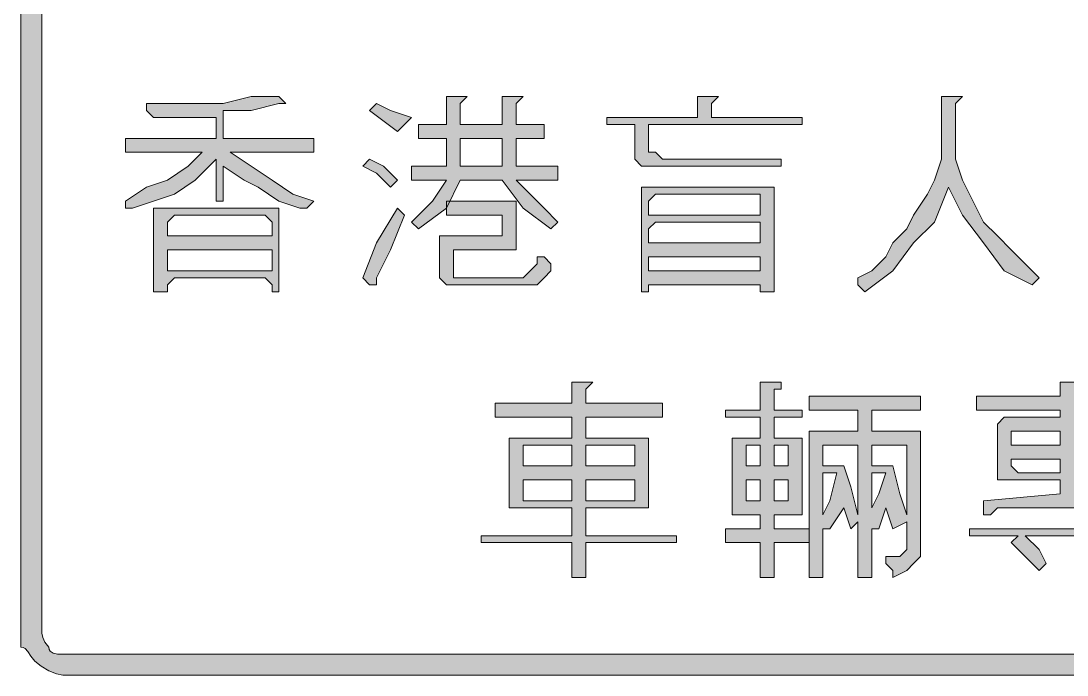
# Model space of a CAD drawing. Header units: metres. Extents: x 124 to 442, y 6 to 264.
# Drawn here: x 124.4 to 304.4, y 6 to 118.6 of the extents above; entities that cross this region are included whole.
import ezdxf

# ---------------------------------------------------------------- set-up
doc = ezdxf.new("R2010")
doc.units = ezdxf.units.M
doc.layers.add('FILL_BLACK_000000', color=7, linetype='Continuous', true_color=0x000000)

msp = doc.modelspace()

# ---------------------------------------------------------------- hatches: boundary and pattern name
at = {"layer": 'FILL_BLACK_000000', "true_color": 0x000000}
h = msp.add_hatch(color=7, dxfattribs=at)
h.dxf.hatch_style = 1
h.paths.add_polyline_path([(437.61, 263.25), (438.92, 262.48), (440.01, 261.6), (440.8, 261.1), (441.4, 260.49), (441.82, 259.81), (442.11, 259.05), (442.37, 257.38), (442.41, 255.6), (442.41, 14.4), (442.41, 13.2), (442.41, 10.8), (440.01, 8.4), (438.92, 7.52), (437.61, 6.75), (436.3, 6.21), (435.21, 6), (131.61, 6), (130.52, 6.21), (129.21, 6.75), (127.9, 7.52), (126.81, 8.4), (126.1, 9.28), (125.61, 10.05), (125.12, 10.59), (124.81, 10.75), (124.41, 10.8), (124.41, 14.4), (124.41, 255.6), (124.45, 257.38), (124.71, 259.05), (125, 259.81), (125.42, 260.49), (126.02, 261.1), (126.81, 261.6), (127.9, 262.48), (129.21, 263.25), (130.52, 263.79), (131.61, 264), (435.21, 264), (436.3, 263.79), (437.61, 263.25)])
h.paths.add_polyline_path([(128.52, 11.68), (129.21, 10.8), (129.26, 10.4), (129.42, 10.11), (129.96, 9.75), (130.73, 9.62), (131.61, 9.6), (435.21, 9.6), (436.09, 9.62), (436.86, 9.75), (437.4, 10.11), (437.56, 10.4), (437.61, 10.8), (438.3, 11.68), (438.66, 12.45), (438.81, 13.2), (438.81, 256.8), (438.75, 257.64), (438.58, 258.37), (438.3, 258.99), (437.91, 259.5), (437.4, 259.89), (436.78, 260.17), (436.05, 260.34), (435.21, 260.4), (131.61, 260.4), (130.73, 260.38), (129.96, 260.25), (129.42, 259.89), (129.26, 259.6), (129.21, 259.2), (128.81, 259.15), (128.52, 258.99), (128.16, 258.45), (128.03, 257.68), (128.01, 256.8), (128.01, 13.2), (128.16, 12.45), (128.52, 11.68)], flags=16)
h = msp.add_hatch(color=7, dxfattribs=at)
h.dxf.hatch_style = 1
h.paths.add_polyline_path([(167.61, 91.2), (171.21, 88.8), (174.81, 87.6), (173.61, 86.4), (172.41, 86.4), (168.81, 87.6), (165.21, 90), (162.81, 91.2), (159.21, 93.6), (159.21, 87.6), (158.01, 87.6), (158.01, 94.8), (154.41, 91.2), (150.81, 88.8), (147.21, 87.6), (143.61, 86.4), (142.41, 86.4), (142.41, 87.6), (146.01, 90), (149.61, 91.2), (153.21, 93.6), (155.61, 96), (142.41, 96), (142.41, 98.4), (158.01, 98.4), (158.01, 102), (152.01, 102), (147.21, 102), (146.01, 103.2), (146.01, 104.4), (147.21, 104.4), (153.21, 104.4), (159.21, 104.4), (164.01, 105.6), (168.81, 105.6), (170.01, 104.4), (168.81, 104.4), (164.01, 103.2), (159.21, 103.2), (159.21, 98.4), (174.81, 98.4), (174.81, 96), (160.41, 96), (164.01, 93.6), (167.61, 91.2)])
h = msp.add_hatch(color=7, dxfattribs=at)
h.dxf.hatch_style = 1
h.paths.add_polyline_path([(185.61, 104.4), (188.01, 103.2), (191.61, 102), (189.21, 99.6), (184.41, 103.2), (185.61, 104.4)])
h = msp.add_hatch(color=7, dxfattribs=at)
h.dxf.hatch_style = 1
h.paths.add_polyline_path([(191.61, 91.2), (191.61, 92.4), (191.61, 93.6), (197.61, 93.6), (197.61, 98.4), (192.81, 98.4), (192.81, 99.6), (192.81, 100.8), (197.61, 100.8), (197.61, 105.6), (198.81, 105.6), (200.01, 105.6), (201.21, 105.6), (200.01, 104.4), (200.01, 100.8), (201.21, 100.8), (207.21, 100.8), (207.21, 105.6), (209.61, 105.6), (210.81, 105.6), (209.61, 104.4), (209.61, 100.8), (214.41, 100.8), (214.41, 99.6), (214.41, 98.4), (209.61, 98.4), (209.61, 93.6), (216.81, 93.6), (216.81, 92.4), (216.81, 91.2), (209.61, 91.2), (210.81, 90), (213.21, 87.6), (214.41, 86.4), (216.81, 84), (215.61, 82.8), (210.81, 86.4), (207.21, 91.2), (200.01, 91.2), (197.61, 86.4), (192.81, 82.8), (191.61, 84), (195.21, 87.6), (197.61, 91.2), (191.61, 91.2)])
h.paths.add_polyline_path([(207.21, 98.4), (201.21, 98.4), (200.01, 98.4), (200.01, 93.6), (201.21, 93.6), (207.21, 93.6), (207.21, 98.4)], flags=16)
h = msp.add_hatch(color=7, dxfattribs=at)
h.dxf.hatch_style = 1
h.paths.add_polyline_path([(258.81, 100.8), (232.41, 100.8), (232.41, 99.6), (232.41, 97.2), (232.41, 96), (233.61, 96), (234.81, 94.8), (255.21, 94.8), (255.21, 93.6), (254.01, 93.6), (232.41, 93.6), (231.21, 93.6), (230.01, 94.8), (230.01, 96), (230.01, 99.6), (230.01, 100.8), (226.41, 100.8), (225.21, 100.8), (225.21, 102), (226.41, 102), (240.81, 102), (240.81, 105.6), (243.21, 105.6), (244.41, 105.6), (243.21, 104.4), (243.21, 102), (258.81, 102), (258.81, 100.8)])
h = msp.add_hatch(color=7, dxfattribs=at)
h.dxf.hatch_style = 1
h.paths.add_polyline_path([(281.61, 91.2), (282.81, 94.8), (282.81, 105.6), (285.21, 105.6), (286.41, 105.6), (285.21, 104.4), (285.21, 94.8), (286.41, 91.2), (287.61, 88.8), (288.81, 86.4), (290.01, 84), (292.41, 81.6), (294.81, 79.2), (297.21, 76.8), (299.61, 74.4), (298.41, 73.2), (293.61, 75.6), (290.01, 80.4), (286.41, 85.2), (284.01, 90), (281.61, 84), (278.01, 80.4), (274.41, 75.6), (269.61, 72), (268.41, 73.2), (268.41, 74.4), (270.81, 75.6), (273.21, 78), (274.41, 80.4), (276.81, 82.8), (278.01, 85.2), (280.41, 88.8), (281.61, 91.2)])
h = msp.add_hatch(color=7, dxfattribs=at)
h.dxf.hatch_style = 1
h.paths.add_polyline_path([(186.81, 93.6), (189.21, 91.2), (188.01, 90), (185.61, 92.4), (183.21, 93.6), (184.41, 94.8), (186.81, 93.6)])
h = msp.add_hatch(color=7, dxfattribs=at)
h.dxf.hatch_style = 1
h.paths.add_polyline_path([(233.61, 73.2), (232.41, 73.2), (232.41, 72), (231.21, 72), (231.21, 90), (254.01, 90), (254.01, 72), (251.61, 72), (251.61, 73.2), (233.61, 73.2)])
h.paths.add_polyline_path([(251.61, 75.6), (251.61, 78), (233.61, 78), (232.41, 78), (232.41, 75.6), (233.61, 75.6), (251.61, 75.6)], flags=16)
h.paths.add_polyline_path([(251.61, 84), (233.61, 84), (232.41, 82.8), (232.41, 80.4), (233.61, 80.4), (251.61, 80.4), (251.61, 82.8), (251.61, 84)], flags=16)
h.paths.add_polyline_path([(251.61, 87.6), (251.61, 88.8), (233.61, 88.8), (232.41, 87.6), (232.41, 85.2), (233.61, 85.2), (251.61, 85.2), (251.61, 87.6)], flags=16)
h = msp.add_hatch(color=7, dxfattribs=at)
h.dxf.hatch_style = 1
h.paths.add_polyline_path([(167.61, 73.2), (166.41, 74.4), (150.81, 74.4), (149.61, 73.2), (149.61, 72), (148.41, 72), (147.21, 72), (147.21, 86.4), (148.41, 86.4), (168.81, 86.4), (168.81, 72), (167.61, 72), (167.61, 73.2)])
h.paths.add_polyline_path([(150.81, 75.6), (166.41, 75.6), (167.61, 75.6), (167.61, 79.2), (166.41, 79.2), (150.81, 79.2), (149.61, 79.2), (149.61, 75.6), (150.81, 75.6)], flags=16)
h.paths.add_polyline_path([(167.61, 81.6), (167.61, 84), (166.41, 85.2), (150.81, 85.2), (149.61, 84), (149.61, 81.6), (150.81, 81.6), (166.41, 81.6), (167.61, 81.6)], flags=16)
h = msp.add_hatch(color=7, dxfattribs=at)
h.dxf.hatch_style = 1
h.paths.add_polyline_path([(189.21, 86.4), (190.41, 85.2), (188.01, 79.2), (185.61, 74.4), (185.61, 73.2), (184.41, 73.2), (183.21, 74.4), (185.61, 80.4), (189.21, 86.4)])
h = msp.add_hatch(color=7, dxfattribs=at)
h.dxf.hatch_style = 1
h.paths.add_polyline_path([(209.61, 86.4), (209.61, 79.2), (198.81, 79.2), (198.81, 75.6), (198.81, 74.4), (200.01, 74.4), (210.81, 74.4), (212.01, 75.6), (213.21, 76.8), (213.21, 78), (214.41, 78), (215.61, 76.8), (215.61, 75.6), (214.41, 74.4), (213.21, 73.2), (212.01, 73.2), (200.01, 73.2), (197.61, 73.2), (196.41, 74.4), (196.41, 75.6), (196.41, 80.4), (196.41, 81.6), (207.21, 81.6), (207.21, 85.2), (197.61, 85.2), (197.61, 86.4), (197.61, 87.6), (209.61, 87.6), (209.61, 86.4)])
h = msp.add_hatch(color=7, dxfattribs=at)
h.dxf.hatch_style = 1
h.paths.add_polyline_path([(204.81, 28.8), (203.61, 28.8), (203.61, 30), (204.81, 30), (219.21, 30), (219.21, 31.2), (219.21, 33.6), (219.21, 34.8), (208.41, 34.8), (208.41, 46.8), (219.21, 46.8), (219.21, 48), (219.21, 50.4), (206.01, 50.4), (206.01, 52.8), (219.21, 52.8), (219.21, 56.4), (221.61, 56.4), (222.81, 56.4), (221.61, 55.2), (221.61, 52.8), (234.81, 52.8), (234.81, 50.4), (221.61, 50.4), (221.61, 48), (221.61, 46.8), (232.41, 46.8), (232.41, 34.8), (221.61, 34.8), (221.61, 33.6), (221.61, 31.2), (221.61, 30), (237.21, 30), (237.21, 28.8), (221.61, 28.8), (221.61, 22.8), (219.21, 22.8), (219.21, 28.8), (204.81, 28.8)])
h.paths.add_polyline_path([(230.01, 45.6), (221.61, 45.6), (221.61, 42), (230.01, 42), (230.01, 45.6)], flags=16)
h.paths.add_polyline_path([(230.01, 39.6), (221.61, 39.6), (221.61, 36), (230.01, 36), (230.01, 39.6)], flags=16)
h.paths.add_polyline_path([(219.21, 39.6), (210.81, 39.6), (210.81, 36), (219.21, 36), (219.21, 39.6)], flags=16)
h.paths.add_polyline_path([(219.21, 45.6), (210.81, 45.6), (210.81, 42), (219.21, 42), (219.21, 45.6)], flags=16)
h = msp.add_hatch(color=7, dxfattribs=at)
h.dxf.hatch_style = 1
h.paths.add_polyline_path([(246.81, 46.8), (251.61, 46.8), (251.61, 50.4), (245.61, 50.4), (245.61, 51.6), (251.61, 51.6), (251.61, 56.4), (254.01, 56.4), (255.21, 56.4), (255.21, 55.2), (254.01, 55.2), (254.01, 51.6), (258.81, 51.6), (258.81, 50.4), (254.01, 50.4), (254.01, 46.8), (258.81, 46.8), (258.81, 33.6), (254.01, 33.6), (254.01, 31.2), (260.01, 31.2), (260.01, 28.8), (254.01, 28.8), (254.01, 22.8), (251.61, 22.8), (251.61, 28.8), (245.61, 28.8), (245.61, 31.2), (251.61, 31.2), (251.61, 33.6), (246.81, 33.6), (246.81, 46.8)])
h.paths.add_polyline_path([(249.21, 36), (251.61, 36), (251.61, 39.6), (249.21, 39.6), (249.21, 36)], flags=16)
h.paths.add_polyline_path([(249.21, 45.6), (249.21, 42), (251.61, 42), (251.61, 45.6), (249.21, 45.6)], flags=16)
h.paths.add_polyline_path([(256.41, 45.6), (254.01, 45.6), (254.01, 42), (256.41, 42), (256.41, 45.6)], flags=16)
h.paths.add_polyline_path([(256.41, 39.6), (254.01, 39.6), (254.01, 36), (256.41, 36), (256.41, 39.6)], flags=16)
h = msp.add_hatch(color=7, dxfattribs=at)
h.dxf.hatch_style = 1
h.paths.add_polyline_path([(303.21, 50.4), (303.21, 51.6), (288.81, 51.6), (288.81, 52.8), (288.81, 54), (303.21, 54), (303.21, 56.4), (305.61, 56.4), (305.61, 55.2), (305.61, 54), (320.01, 54), (320.01, 52.8), (320.01, 51.6), (305.61, 51.6), (305.61, 50.4), (315.21, 50.4), (315.21, 49.2), (315.21, 39.6), (317.61, 37.2), (318.81, 33.6), (317.61, 32.4), (316.41, 34.8), (312.81, 34.8), (312.81, 31.2), (320.01, 31.2), (320.01, 30), (312.81, 30), (312.81, 26.4), (311.61, 25.2), (311.61, 24), (310.41, 22.8), (309.21, 22.8), (306.81, 22.8), (305.61, 22.8), (305.61, 24), (305.61, 25.2), (306.81, 25.2), (309.21, 25.2), (310.41, 26.4), (310.41, 30), (297.21, 30), (299.61, 27.6), (300.81, 25.2), (299.61, 24), (297.21, 26.4), (294.81, 28.8), (296.01, 30), (287.61, 30), (287.61, 31.2), (310.41, 31.2), (310.41, 34.8), (292.41, 34.8), (291.21, 33.6), (290.01, 33.6), (290.01, 34.8), (290.01, 36), (303.21, 37.2), (303.21, 39.6), (293.61, 39.6), (292.41, 39.6), (292.41, 49.2), (293.61, 50.4), (303.21, 50.4)])
h.paths.add_polyline_path([(314.01, 39.6), (305.61, 39.6), (305.61, 37.2), (314.01, 37.2), (314.01, 38.4), (314.01, 39.6)], flags=16)
h.paths.add_polyline_path([(305.61, 42), (305.61, 40.8), (312.81, 40.8), (312.81, 42), (312.81, 43.2), (305.61, 43.2), (305.61, 42)], flags=16)
h.paths.add_polyline_path([(312.81, 45.6), (312.81, 48), (305.61, 48), (305.61, 45.6), (312.81, 45.6)], flags=16)
h.paths.add_polyline_path([(294.81, 48), (294.81, 45.6), (296.01, 45.6), (303.21, 45.6), (303.21, 48), (296.01, 48), (294.81, 48)], flags=16)
h.paths.add_polyline_path([(303.21, 42), (303.21, 43.2), (296.01, 43.2), (294.81, 43.2), (294.81, 42), (296.01, 40.8), (303.21, 40.8), (303.21, 42)], flags=16)
h = msp.add_hatch(color=7, dxfattribs=at)
h.dxf.hatch_style = 1
h.paths.add_polyline_path([(270.81, 31.2), (270.81, 22.8), (268.41, 22.8), (268.41, 32.4), (267.21, 31.2), (266.01, 34.8), (263.61, 31.2), (262.41, 31.2), (262.41, 22.8), (260.01, 22.8), (260.01, 48), (268.41, 48), (268.41, 51.6), (260.01, 51.6), (260.01, 54), (279.21, 54), (279.21, 51.6), (270.81, 51.6), (270.81, 48), (279.21, 48), (279.21, 26.4), (278.01, 25.2), (276.81, 24), (274.41, 22.8), (274.41, 24), (273.21, 25.2), (273.21, 26.4), (274.41, 26.4), (275.61, 26.4), (276.81, 27.6), (276.81, 28.8), (276.81, 32.4), (274.41, 31.2), (273.21, 34.8), (272.01, 31.2), (270.81, 31.2)])
h.paths.add_polyline_path([(276.81, 33.6), (276.81, 45.6), (270.81, 45.6), (270.81, 42), (274.41, 42), (275.61, 37.2), (276.81, 33.6)], flags=16)
h.paths.add_polyline_path([(270.81, 34.8), (272.01, 37.2), (273.21, 40.8), (270.81, 40.8), (270.81, 34.8)], flags=16)
h.paths.add_polyline_path([(266.01, 42), (267.21, 38.4), (268.41, 33.6), (268.41, 45.6), (262.41, 45.6), (262.41, 42), (266.01, 42)], flags=16)
h.paths.add_polyline_path([(263.61, 36), (264.81, 40.8), (262.41, 40.8), (262.41, 33.6), (263.61, 36)], flags=16)

# ---------------------------------------------------------------- linework, layer by layer
at = {"layer": 'FILL_BLACK_000000', "lineweight": 0, "true_color": 0x000000}
for points in [[(435.21, 6), (131.61, 6), (130.52, 6.21), (129.21, 6.75), (127.9, 7.52), (126.81, 8.4), (126.1, 9.28), (125.61, 10.05), (125.12, 10.59), (124.81, 10.75), (124.41, 10.8), (124.41, 14.4), (124.41, 255.6), (124.45, 257.38), (124.71, 259.05), (125, 259.81), (125.42, 260.49), (126.02, 261.1), (126.81, 261.6), (127.9, 262.48), (129.21, 263.25), (130.52, 263.79), (131.61, 264), (435.21, 264)], [(435.21, 260.4), (131.61, 260.4), (130.73, 260.38), (129.96, 260.25), (129.42, 259.89), (129.26, 259.6), (129.21, 259.2), (128.81, 259.15), (128.52, 258.99), (128.16, 258.45), (128.03, 257.68), (128.01, 256.8), (128.01, 13.2), (128.16, 12.45), (128.52, 11.68), (129.21, 10.8), (129.26, 10.4), (129.42, 10.11), (129.96, 9.75), (130.73, 9.62), (131.61, 9.6), (435.21, 9.6)], [(310.41, 34.8), (292.41, 34.8), (291.21, 33.6), (290.01, 33.6), (290.01, 34.8), (290.01, 36), (303.21, 37.2), (303.21, 39.6), (293.61, 39.6), (292.41, 39.6), (292.41, 49.2), (293.61, 50.4), (303.21, 50.4), (303.21, 51.6), (288.81, 51.6), (288.81, 52.8), (288.81, 54), (303.21, 54), (303.21, 56.4), (305.61, 56.4)], [(310.41, 30), (297.21, 30), (299.61, 27.6), (300.81, 25.2), (299.61, 24), (297.21, 26.4), (294.81, 28.8), (296.01, 30), (287.61, 30), (287.61, 31.2), (310.41, 31.2)]]:
    msp.add_lwpolyline(points, dxfattribs=at)
for points in [[(167.61, 91.2), (171.21, 88.8), (174.81, 87.6), (173.61, 86.4), (172.41, 86.4), (168.81, 87.6), (165.21, 90), (162.81, 91.2), (159.21, 93.6), (159.21, 87.6), (158.01, 87.6), (158.01, 94.8), (154.41, 91.2), (150.81, 88.8), (147.21, 87.6), (143.61, 86.4), (142.41, 86.4), (142.41, 87.6), (146.01, 90), (149.61, 91.2), (153.21, 93.6), (155.61, 96), (142.41, 96), (142.41, 98.4), (158.01, 98.4), (158.01, 102), (152.01, 102), (147.21, 102), (146.01, 103.2), (146.01, 104.4), (147.21, 104.4), (153.21, 104.4), (159.21, 104.4), (164.01, 105.6), (168.81, 105.6), (170.01, 104.4), (168.81, 104.4), (164.01, 103.2), (159.21, 103.2), (159.21, 98.4), (174.81, 98.4), (174.81, 96), (160.41, 96), (164.01, 93.6)], [(185.61, 104.4), (188.01, 103.2), (191.61, 102), (189.21, 99.6), (184.41, 103.2)], [(191.61, 91.2), (191.61, 92.4), (191.61, 93.6), (197.61, 93.6), (197.61, 98.4), (192.81, 98.4), (192.81, 99.6), (192.81, 100.8), (197.61, 100.8), (197.61, 105.6), (198.81, 105.6), (200.01, 105.6), (201.21, 105.6), (200.01, 104.4), (200.01, 100.8), (201.21, 100.8), (207.21, 100.8), (207.21, 105.6), (209.61, 105.6), (210.81, 105.6), (209.61, 104.4), (209.61, 100.8), (214.41, 100.8), (214.41, 99.6), (214.41, 98.4), (209.61, 98.4), (209.61, 93.6), (216.81, 93.6), (216.81, 92.4), (216.81, 91.2), (209.61, 91.2), (210.81, 90), (213.21, 87.6), (214.41, 86.4), (216.81, 84), (215.61, 82.8), (210.81, 86.4), (207.21, 91.2), (200.01, 91.2), (197.61, 86.4), (192.81, 82.8), (191.61, 84), (195.21, 87.6), (197.61, 91.2)], [(258.81, 100.8), (232.41, 100.8), (232.41, 99.6), (232.41, 97.2), (232.41, 96), (233.61, 96), (234.81, 94.8), (255.21, 94.8), (255.21, 93.6), (254.01, 93.6), (232.41, 93.6), (231.21, 93.6), (230.01, 94.8), (230.01, 96), (230.01, 99.6), (230.01, 100.8), (226.41, 100.8), (225.21, 100.8), (225.21, 102), (226.41, 102), (240.81, 102), (240.81, 105.6), (243.21, 105.6), (244.41, 105.6), (243.21, 104.4), (243.21, 102), (258.81, 102)], [(281.61, 91.2), (282.81, 94.8), (282.81, 105.6), (285.21, 105.6), (286.41, 105.6), (285.21, 104.4), (285.21, 94.8), (286.41, 91.2), (287.61, 88.8), (288.81, 86.4), (290.01, 84), (292.41, 81.6), (294.81, 79.2), (297.21, 76.8), (299.61, 74.4), (298.41, 73.2), (293.61, 75.6), (290.01, 80.4), (286.41, 85.2), (284.01, 90), (281.61, 84), (278.01, 80.4), (274.41, 75.6), (269.61, 72), (268.41, 73.2), (268.41, 74.4), (270.81, 75.6), (273.21, 78), (274.41, 80.4), (276.81, 82.8), (278.01, 85.2), (280.41, 88.8)], [(207.21, 98.4), (201.21, 98.4), (200.01, 98.4), (200.01, 93.6), (201.21, 93.6), (207.21, 93.6)], [(186.81, 93.6), (189.21, 91.2), (188.01, 90), (185.61, 92.4), (183.21, 93.6), (184.41, 94.8)], [(233.61, 73.2), (232.41, 73.2), (232.41, 72), (231.21, 72), (231.21, 90), (254.01, 90), (254.01, 72), (251.61, 72), (251.61, 73.2)], [(251.61, 87.6), (251.61, 88.8), (233.61, 88.8), (232.41, 87.6), (232.41, 85.2), (233.61, 85.2), (251.61, 85.2)], [(167.61, 73.2), (166.41, 74.4), (150.81, 74.4), (149.61, 73.2), (149.61, 72), (148.41, 72), (147.21, 72), (147.21, 86.4), (148.41, 86.4), (168.81, 86.4), (168.81, 72), (167.61, 72)], [(189.21, 86.4), (190.41, 85.2), (188.01, 79.2), (185.61, 74.4), (185.61, 73.2), (184.41, 73.2), (183.21, 74.4), (185.61, 80.4)], [(209.61, 86.4), (209.61, 79.2), (198.81, 79.2), (198.81, 75.6), (198.81, 74.4), (200.01, 74.4), (210.81, 74.4), (212.01, 75.6), (213.21, 76.8), (213.21, 78), (214.41, 78), (215.61, 76.8), (215.61, 75.6), (214.41, 74.4), (213.21, 73.2), (212.01, 73.2), (200.01, 73.2), (197.61, 73.2), (196.41, 74.4), (196.41, 75.6), (196.41, 80.4), (196.41, 81.6), (207.21, 81.6), (207.21, 85.2), (197.61, 85.2), (197.61, 86.4), (197.61, 87.6), (209.61, 87.6)], [(167.61, 81.6), (167.61, 84), (166.41, 85.2), (150.81, 85.2), (149.61, 84), (149.61, 81.6), (150.81, 81.6), (166.41, 81.6)], [(251.61, 84), (233.61, 84), (232.41, 82.8), (232.41, 80.4), (233.61, 80.4), (251.61, 80.4), (251.61, 82.8)], [(150.81, 75.6), (166.41, 75.6), (167.61, 75.6), (167.61, 79.2), (166.41, 79.2), (150.81, 79.2), (149.61, 79.2), (149.61, 75.6)], [(251.61, 75.6), (251.61, 78), (233.61, 78), (232.41, 78), (232.41, 75.6), (233.61, 75.6)], [(204.81, 28.8), (203.61, 28.8), (203.61, 30), (204.81, 30), (219.21, 30), (219.21, 31.2), (219.21, 33.6), (219.21, 34.8), (208.41, 34.8), (208.41, 46.8), (219.21, 46.8), (219.21, 48), (219.21, 50.4), (206.01, 50.4), (206.01, 52.8), (219.21, 52.8), (219.21, 56.4), (221.61, 56.4), (222.81, 56.4), (221.61, 55.2), (221.61, 52.8), (234.81, 52.8), (234.81, 50.4), (221.61, 50.4), (221.61, 48), (221.61, 46.8), (232.41, 46.8), (232.41, 34.8), (221.61, 34.8), (221.61, 33.6), (221.61, 31.2), (221.61, 30), (237.21, 30), (237.21, 28.8), (221.61, 28.8), (221.61, 22.8), (219.21, 22.8), (219.21, 28.8)], [(246.81, 46.8), (251.61, 46.8), (251.61, 50.4), (245.61, 50.4), (245.61, 51.6), (251.61, 51.6), (251.61, 56.4), (254.01, 56.4), (255.21, 56.4), (255.21, 55.2), (254.01, 55.2), (254.01, 51.6), (258.81, 51.6), (258.81, 50.4), (254.01, 50.4), (254.01, 46.8), (258.81, 46.8), (258.81, 33.6), (254.01, 33.6), (254.01, 31.2), (260.01, 31.2), (260.01, 28.8), (254.01, 28.8), (254.01, 22.8), (251.61, 22.8), (251.61, 28.8), (245.61, 28.8), (245.61, 31.2), (251.61, 31.2), (251.61, 33.6), (246.81, 33.6)], [(270.81, 31.2), (270.81, 22.8), (268.41, 22.8), (268.41, 32.4), (267.21, 31.2), (266.01, 34.8), (263.61, 31.2), (262.41, 31.2), (262.41, 22.8), (260.01, 22.8), (260.01, 48), (268.41, 48), (268.41, 51.6), (260.01, 51.6), (260.01, 54), (279.21, 54), (279.21, 51.6), (270.81, 51.6), (270.81, 48), (279.21, 48), (279.21, 26.4), (278.01, 25.2), (276.81, 24), (274.41, 22.8), (274.41, 24), (273.21, 25.2), (273.21, 26.4), (274.41, 26.4), (275.61, 26.4), (276.81, 27.6), (276.81, 28.8), (276.81, 32.4), (274.41, 31.2), (273.21, 34.8), (272.01, 31.2)], [(294.81, 48), (294.81, 45.6), (296.01, 45.6), (303.21, 45.6), (303.21, 48), (296.01, 48)], [(219.21, 45.6), (210.81, 45.6), (210.81, 42), (219.21, 42)], [(230.01, 45.6), (221.61, 45.6), (221.61, 42), (230.01, 42)], [(249.21, 45.6), (249.21, 42), (251.61, 42), (251.61, 45.6)], [(256.41, 45.6), (254.01, 45.6), (254.01, 42), (256.41, 42)], [(266.01, 42), (267.21, 38.4), (268.41, 33.6), (268.41, 45.6), (262.41, 45.6), (262.41, 42)], [(276.81, 33.6), (276.81, 45.6), (270.81, 45.6), (270.81, 42), (274.41, 42), (275.61, 37.2)], [(303.21, 42), (303.21, 43.2), (296.01, 43.2), (294.81, 43.2), (294.81, 42), (296.01, 40.8), (303.21, 40.8)], [(219.21, 39.6), (210.81, 39.6), (210.81, 36), (219.21, 36)], [(230.01, 39.6), (221.61, 39.6), (221.61, 36), (230.01, 36)], [(249.21, 36), (251.61, 36), (251.61, 39.6), (249.21, 39.6)], [(256.41, 39.6), (254.01, 39.6), (254.01, 36), (256.41, 36)], [(263.61, 36), (264.81, 40.8), (262.41, 40.8), (262.41, 33.6)], [(270.81, 34.8), (272.01, 37.2), (273.21, 40.8), (270.81, 40.8)]]:
    msp.add_lwpolyline(points, close=True, dxfattribs=at)

doc.saveas('drawing.dxf')
